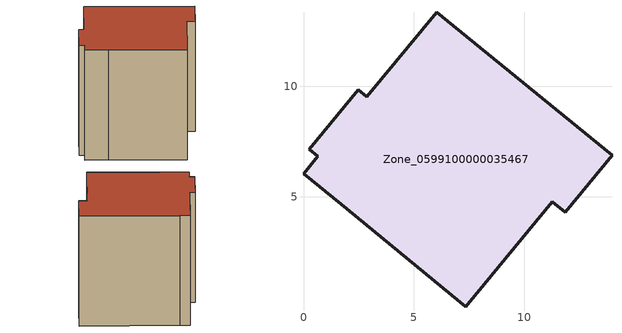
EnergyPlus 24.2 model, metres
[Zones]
Zone_0599100000035467
 floor ground (C_G): 11.28,4.77 7.45,0.12 7.35,0.01 1.7,4.65 0,6.05 0.64,6.83 0.25,7.15 2.49,9.86 2.87,9.54 6.03,13.37 6.78,12.74 13.98,6.89 11.87,4.29 z0
 wall outside (C_F): 0.25,7.15 0.64,6.83 0,6.05 1.7,4.65 7.35,0.01 7.45,0.12 11.28,4.77 11.87,4.29 13.98,6.89 6.78,12.74 6.03,13.37 2.87,9.54 2.49,9.86 0.25,7.15 z0:11.24
 roof outside (C_R): 7.45,0.12 11.28,4.77 11.87,4.29 13.98,6.89 6.78,12.74 6.03,13.37 2.87,9.54 2.49,9.86 0.25,7.15 0.64,6.83 0,6.05 1.7,4.65 7.35,0.01 z11.24
[BUILDING]
Pand.0599100000035467: North Axis=0; Terrain=City; Loads Convergence Tolerance Value=0.04; Temperature Convergence Tolerance Value=0.4; Solar Distribution=FullExterior; Maximum Number of Warmup Days=25; Minimum Number of Warmup Days=1
[Site:Location]
Rotterdam.The.Hague.AP_ZH_NLD Design_Conditions: Latitude=51.96; Longitude=4.45; Time Zone=1; Elevation=-4.5
[SITE:GROUNDTEMPERATURE:BUILDINGSURFACE]
18, 18, 18, 18, 18, 18, 18, 18, 18, 18, 18, 18
[MATERIAL] Thermal Absorptance=0.9; Solar Absorptance=0.7; Visible Absorptance=0.7
Name | Roughness | Thickness | Conductivity | Density | Specific Heat
G.D.1965 | MediumSmooth | 0.15 | 1 | 540 | 1210
F.D.1965 | Rough | 0.3 | 0.857143 | 1920 | 840
R.D.1965 | MediumRough | 0.2 | 0.08 | 1500 | 1000
[CONSTRUCTION]
C_G: G.D.1965
C_F: F.D.1965
C_R: R.D.1965
[ZONE]
Zone_0599100000035467: Type=1; Multiplier=1; Ceiling Height=Autocalculate; Volume=Autocalculate; Floor Area=autocalculate; Part of Total Floor Area=Yes
[ZONEINFILTRATION:DESIGNFLOWRATE]
Infil_Zone_0599100000035467: Zone or ZoneList or Space or SpaceList=Zone_0599100000035467; Schedule=AlwaysOn; Design Flow Rate Calculation Method=Flow/Area; Flow Rate per Floor Area=0.0042; Constant Term Coefficient=1; Temperature Term Coefficient=0; Velocity Term Coefficient=0; Velocity Squared Term Coefficient=0
[HVACTEMPLATE:ZONE:IDEALLOADSAIRSYSTEM]
Zone_0599100000035467: Maximum Heating Supply Air Temperature=50; Minimum Cooling Supply Air Temperature=13; Maximum Heating Supply Air Humidity Ratio=0.0156; Minimum Cooling Supply Air Humidity Ratio=0.0077; Heating Limit=NoLimit; Cooling Limit=NoLimit; Dehumidification Control Type=ConstantSensibleHeatRatio; Cooling Sensible Heat Ratio=0.7; Dehumidification Setpoint=60; Humidification Control Type=None; Humidification Setpoint=30; Outdoor Air Method=None; Outdoor Air Flow Rate per Person=0.00944; Outdoor Air Flow Rate per Zone Floor Area=0; Outdoor Air Flow Rate per Zone=0; Demand Controlled Ventilation Type=None; Outdoor Air Economizer Type=NoEconomizer; Heat Recovery Type=None; Sensible Heat Recovery Effectiveness=0.7; Latent Heat Recovery Effectiveness=0.65
[ZONECONTROL:THERMOSTAT]
ThermostatControl_Zone_0599100000035467: Zone or ZoneList=Zone_0599100000035467; Control Type Schedule=DualSetpointControlType; Control 1=Thermostat_Zone_0599100000035467; Temperature Difference Between Cutout And Setpoint=0
[THERMOSTATSETPOINT:DUALSETPOINT]
Thermostat_Zone_0599100000035467: Heating Setpoint Temperature Schedule=HeatingSetpoint_Zone_0599100000035467; Cooling Setpoint Temperature Schedule=CoolingSetpoint_Zone_0599100000035467
[SCHEDULE:COMPACT]
HeatingSetpoint_Zone_0599100000035467: Through: 12/31, For: AllDays, Until: 24:00, 21
CoolingSetpoint_Zone_0599100000035467: Through: 12/31, For: AllDays, Until: 24:00, 24
DualSetpointControlType: Through: 12/31, For: AllDays, Until: 24:00, 4
AlwaysOn: Through: 12/31, For: AllDays, Until: 24:00, 1
